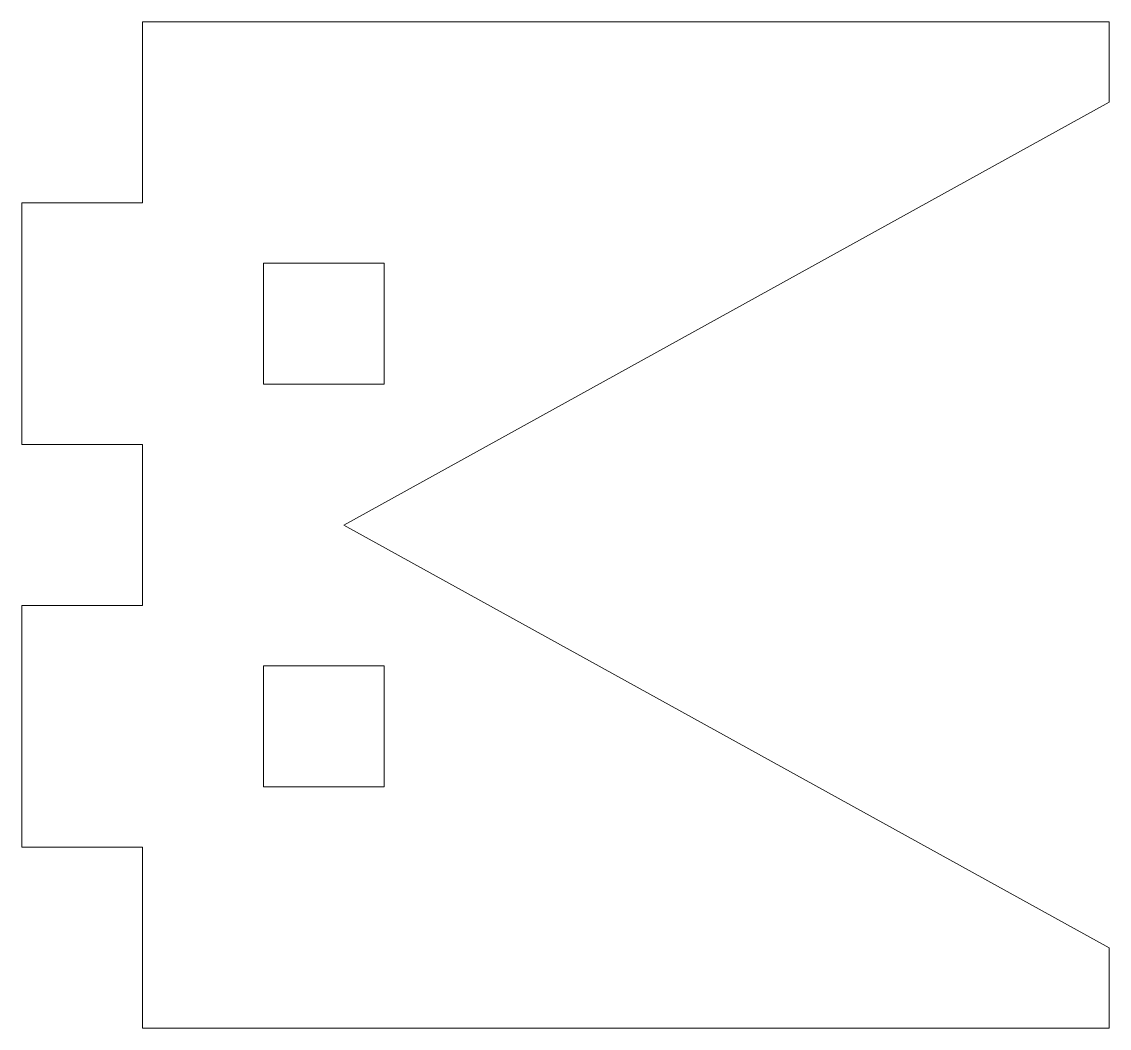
# Model space of a CAD drawing. Header units: millimetres. Extents: x -13.5 to 13.5, y -12.5 to 12.5.
import ezdxf

# ---------------------------------------------------------------- set-up
doc = ezdxf.new("R2010")
doc.units = ezdxf.units.MM

msp = doc.modelspace()

# ---------------------------------------------------------------- linework, layer by layer
at = {"color": 7, "linetype": 'Continuous', "lineweight": 15}
for p, q in [((13.5, 12.5), (-10.5, 12.5)), ((-10.5, 12.5), (-10.5, 8)), ((13.5, 10.5), (13.5, 12.5)), ((-5.5, 0), (13.5, 10.5)), ((-10.5, 8), (-13.5, 8)), ((-13.5, 8), (-13.5, 2)), ((-4.5, 6.5), (-7.5, 6.5)), ((-7.5, 6.5), (-7.5, 3.5)), ((-4.5, 3.5), (-4.5, 6.5)), ((-7.5, 3.5), (-4.5, 3.5)), ((-13.5, 2), (-10.5, 2)), ((-10.5, 2), (-10.5, -2)), ((13.5, -10.5), (-5.5, 0)), ((-10.5, -2), (-13.5, -2)), ((-13.5, -2), (-13.5, -8)), ((-4.5, -3.5), (-7.5, -3.5)), ((-7.5, -3.5), (-7.5, -6.5)), ((-4.5, -6.5), (-4.5, -3.5)), ((-7.5, -6.5), (-4.5, -6.5)), ((-13.5, -8), (-10.5, -8)), ((-10.5, -8), (-10.5, -12.5)), ((13.5, -12.5), (13.5, -10.5)), ((-10.5, -12.5), (13.5, -12.5))]:
    msp.add_line(p, q, dxfattribs=at)

doc.saveas('drawing.dxf')
